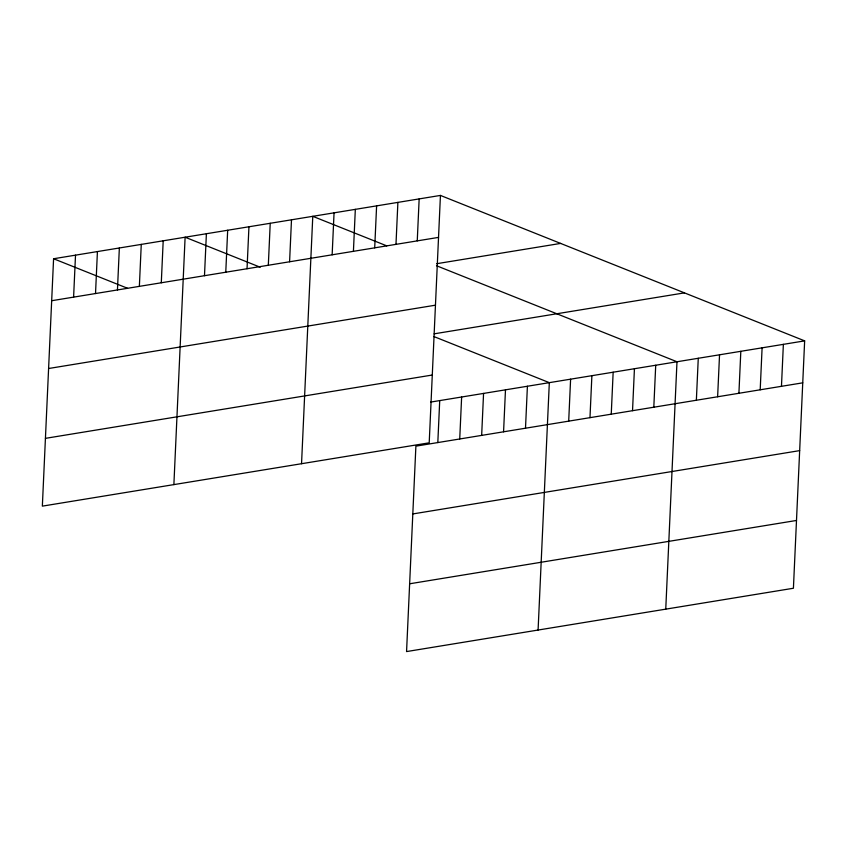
<?xml version="1.0" encoding="UTF-8"?>
<svg xmlns="http://www.w3.org/2000/svg" width="847" height="847" viewBox="0 0 847 847"><rect width="100%" height="100%" fill="white"/><g stroke="black" fill="none" stroke-linecap="round" stroke-linejoin="round"><path stroke-width="1.27" d="M53.583 258.748L42.35 506.135L429.207 442.822L440.44 195.424L53.583 258.748L127.548 288.276M73.604 297.128L75.51 255.159M95.52 293.538L97.426 251.57M117.447 289.949L119.353 247.98M139.363 286.36L141.269 244.391M161.29 282.782L163.196 240.802M173.879 484.611L185.112 237.213L260.23 267.218M204.487 275.709L206.393 233.74M225.768 272.226L227.674 230.257M247.038 268.743L248.944 226.774M268.319 265.259L270.225 223.29M289.589 261.776L291.495 219.807M301.543 463.711L312.776 216.324L386.74 245.852M332.151 254.809L334.057 212.841M353.421 251.326L355.327 209.357M374.702 247.843L376.608 205.874M395.983 244.36L397.889 202.391M417.253 240.876L419.159 198.907M437.814 442.568L439.72 400.589M459.73 438.979L461.636 397.01M481.657 435.39L483.563 393.421M503.573 431.801L505.479 389.832M525.5 428.211L527.406 386.243M538.089 630.041L549.322 382.653L433.759 336.503M568.697 421.139L570.603 379.17M589.978 417.656L591.884 375.687M611.248 414.172L613.154 372.204M632.529 410.689L634.435 368.72M653.81 407.206L655.716 365.237M665.753 609.152L676.986 361.754L436.533 265.746M696.361 400.25L698.267 358.27M717.631 396.767L719.537 354.787M738.912 393.283L740.818 351.304M760.193 389.8L762.099 347.831M781.463 386.317L783.369 344.348M440.44 195.424L804.65 340.865L793.417 588.252L406.56 651.576L415.888 446.157L802.744 382.833M51.678 300.717L438.534 237.393M436.724 263.703L560.629 243.417M48.597 368.509L435.453 305.185M434.14 333.834L684.461 292.871M45.431 438.354L432.288 375.03M430.689 402.071L804.65 340.865M412.807 513.938L799.663 450.625M409.641 583.784L796.498 520.46"/></g></svg>
